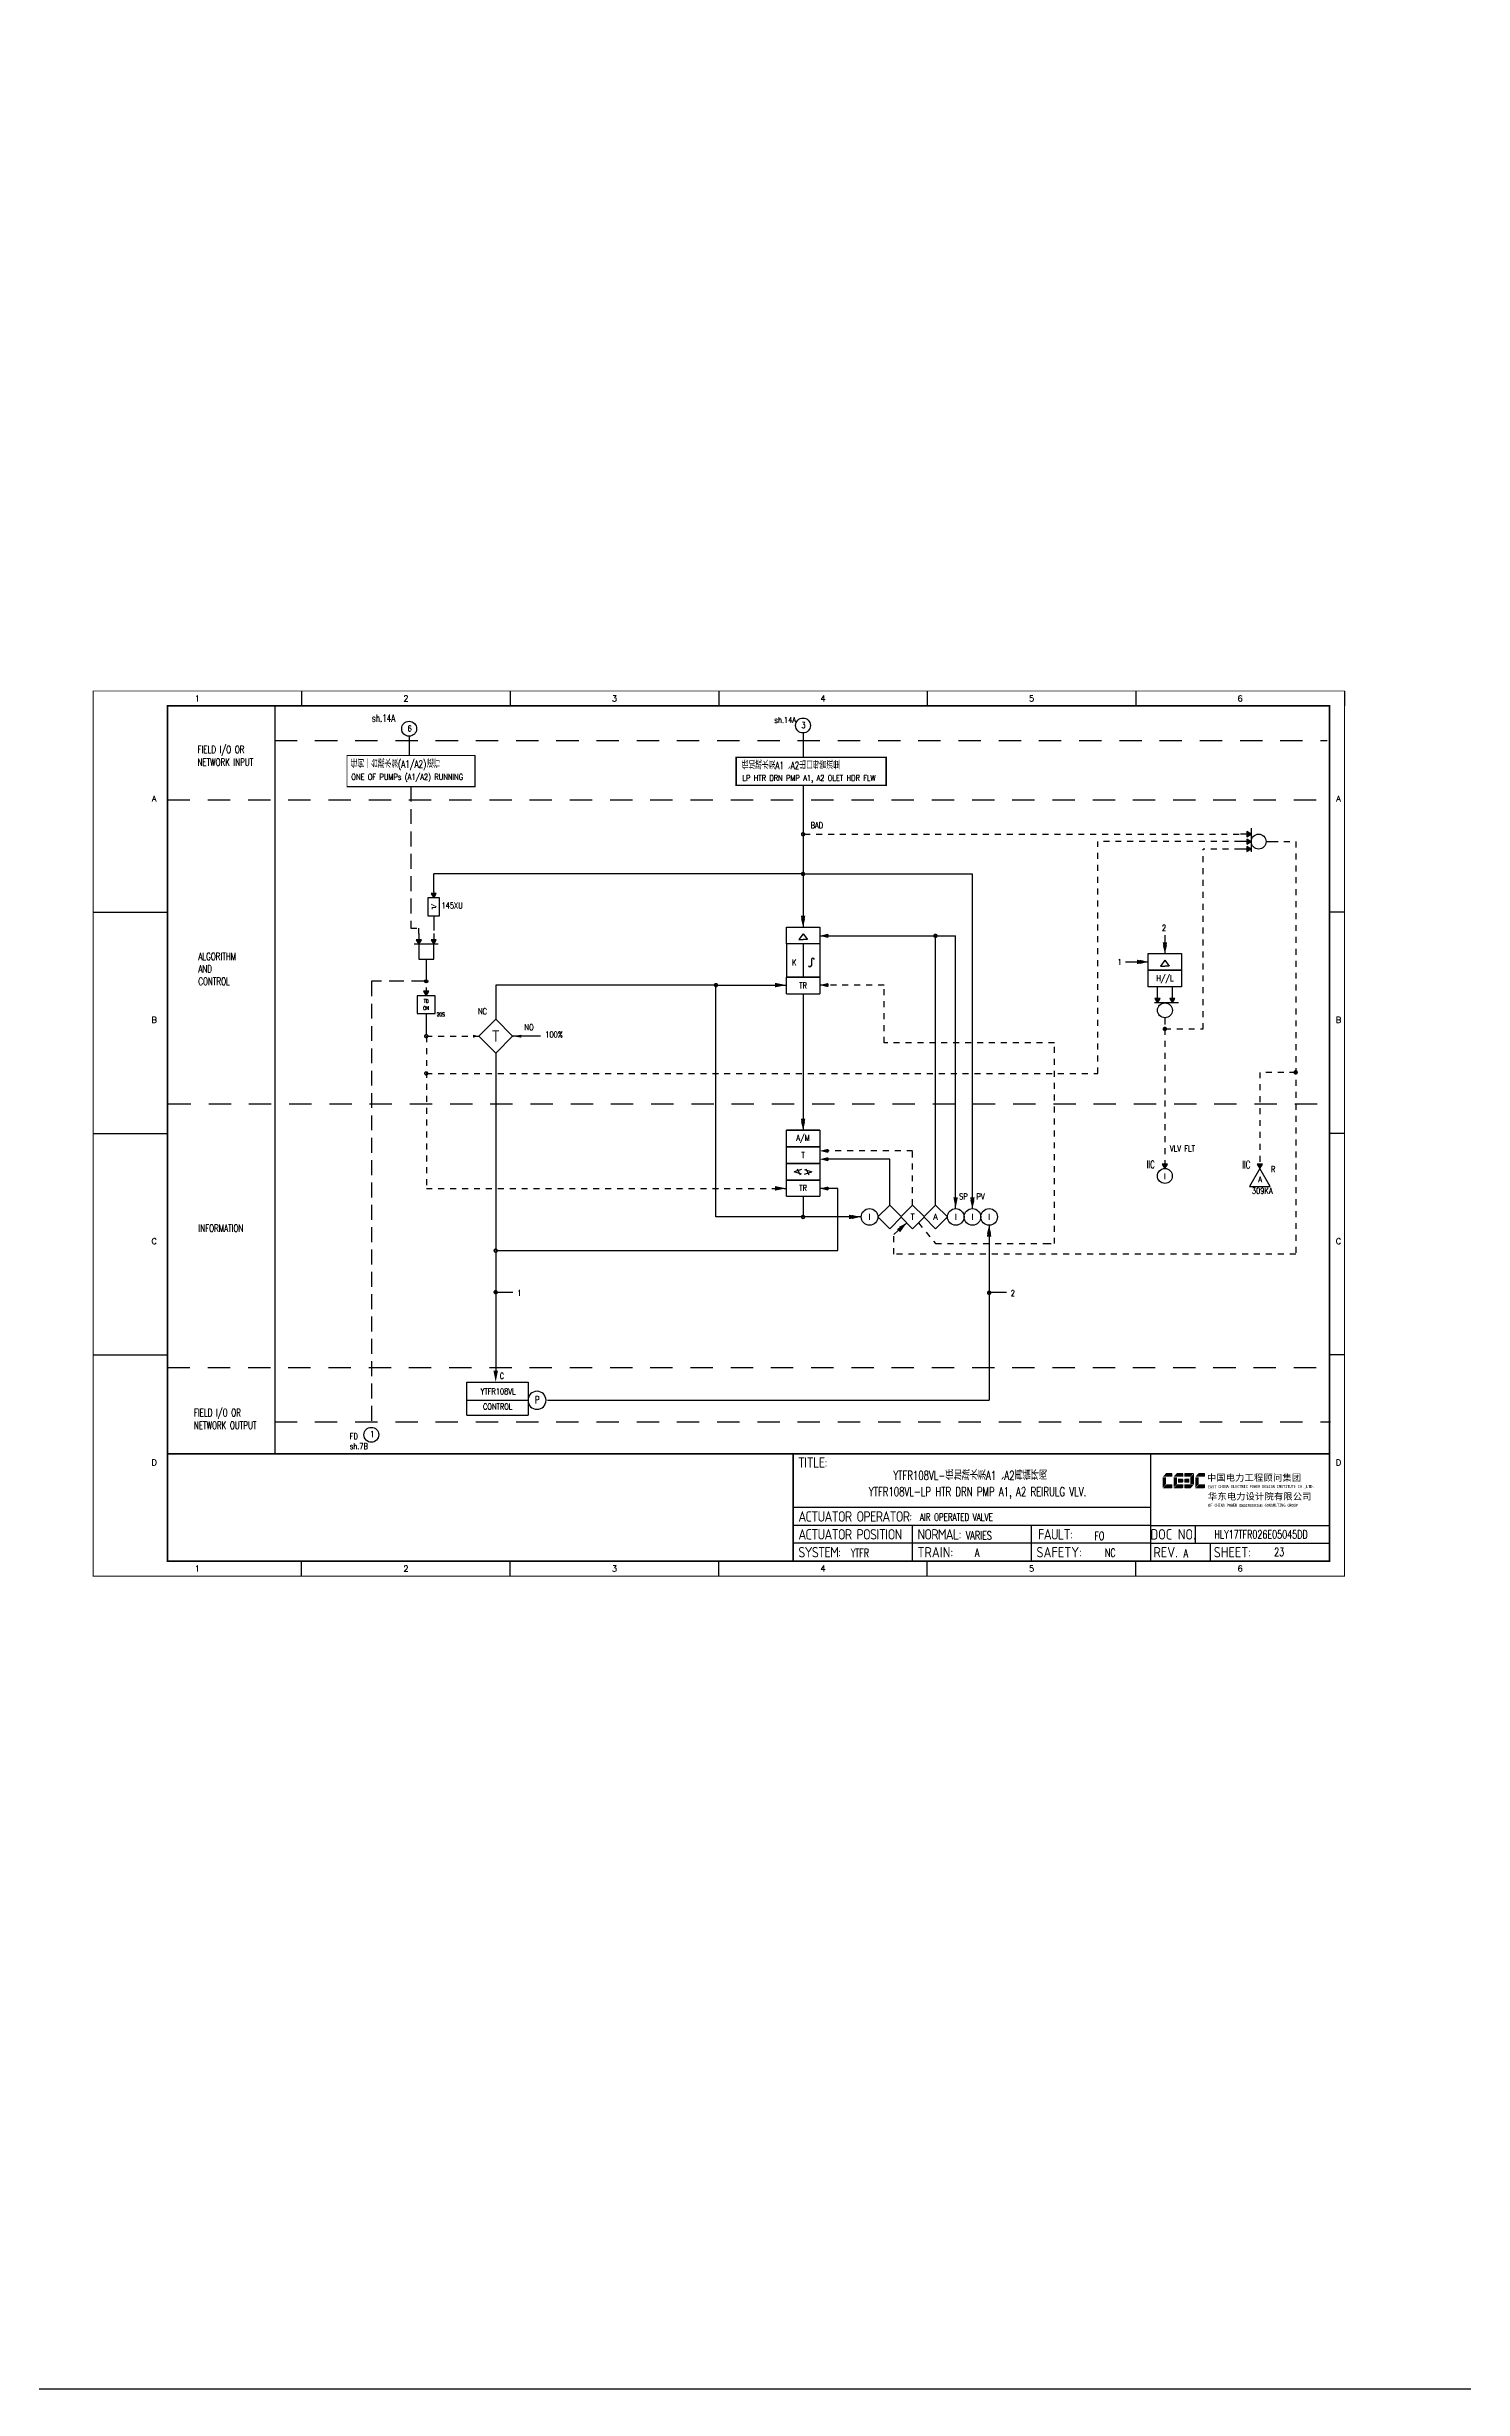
# Model space of a CAD drawing. Header units: millimetres. Extents: x 5560 to 16471, y 4607 to 8234.
# Drawn here: x 11136 to 11611, y 4607 to 5393 of the extents above; entities that cross this region are included whole.
import ezdxf
from ezdxf.enums import TextEntityAlignment as Align

# ---------------------------------------------------------------- set-up
doc = ezdxf.new("R2010")
doc.units = ezdxf.units.MM
for name, pattern in [('D2', [6, 2, -2, 2]), ('DASHED', [0.75, 0.5, -0.25]), ('JIS_02_0.7', [1.35, 0.75, -0.6])]:
    doc.linetypes.add(name, pattern=pattern)
for name, color, linetype in [('ALARM', 4, 'Continuous'), ('BLOCK', 7, 'Continuous'), ('BORDER', 1, 'Continuous'), ('DASH_2', 6, 'D2'), ('INSTRUMENT', 4, 'Continuous'), ('LINE_2', 6, 'Continuous'), ('MLINE', 6, 'Continuous'), ('TEXT', 7, 'Continuous'), ('TITLE', 1, 'Continuous'), ('TK', 7, 'Continuous'), ('图框_外框线', 7, 'Continuous'), ('图框_标题栏文字', 6, 'Continuous')]:
    doc.layers.add(name, color=color, linetype=linetype)
doc.styles.add('DANIEL', font='COMPLEX', dxfattribs={"width": 0.7, "bigfont": 'GVFS'})
doc.styles.add('ecepdi', font='simhei.ttf', dxfattribs={"width": 0.9})
doc.styles.get("Standard").update_dxf_attribs({"font": 'romans.shx', "width": 0.7, "bigfont": '@0hztxta.shx'})
doc.styles.add('工程字', font='gbenor.shx', dxfattribs={"bigfont": 'gbcbig.shx'})

# ---------------------------------------------------------------- blocks, each defined once
blk = doc.blocks.new('USR16')
at = {"layer": 'MLINE', "color": 255}
blk.add_lwpolyline([(0, 0, 0, 2, 0), (0, 4, 1, 1, 0)], format="xyseb", dxfattribs=at)
blk = doc.blocks.new('*X86')
at = {"color": 0}
for p, q in [((207.5, 342.2), (207.6, 342.2)), ((207.5, 342), (207.5, 342)), ((207.5, 341.9), (207.5, 341.9)), ((207.6, 342.3), (207.7, 342.4)), ((207.6, 341.8), (207.9, 342.1)), ((207.6, 342), (207.7, 342.1)), ((207.6, 342.1), (207.6, 342.1)), ((207.6, 341.8), (207.6, 341.8)), ((207.6, 341.7), (207.6, 341.7)), ((207.7, 341.6), (207.9, 341.8)), ((207.7, 341.8), (207.8, 341.8)), ((207.8, 342.4), (207.8, 342.5)), ((207.8, 342.3), (207.9, 342.4)), ((207.8, 341.6), (207.8, 341.6)), ((207.9, 342.4), (208, 342.5)), ((207.9, 342.3), (207.9, 342.3)), ((207.9, 342.1), (208, 342.2)), ((207.9, 342), (207.9, 342)), ((207.9, 341.8), (208, 341.9)), ((207.9, 341.7), (208, 341.8)), ((207.9, 341.5), (207.9, 341.6)), ((208, 342.4), (208.1, 342.5)), ((208, 342.1), (208.1, 342.2)), ((208, 341.5), (208, 341.6)), ((208.1, 342.3), (208.2, 342.4)), ((208.1, 342), (208.2, 342.1)), ((208.1, 341.9), (208.2, 342)), ((208.2, 342.4), (208.2, 342.4)), ((208.2, 342.2), (208.2, 342.3)), ((208.2, 341.8), (208.2, 341.8)), ((208.2, 341.6), (208.4, 341.8)), ((208.2, 341.7), (208.2, 341.7)), ((208.2, 341.5), (208.2, 341.6)), ((208.3, 342.4), (208.3, 342.4)), ((208.3, 342.1), (208.4, 342.2)), ((208.3, 341.8), (208.4, 342)), ((208.4, 342.3), (208.4, 342.3)), ((208.5, 342.1), (208.5, 342.1)), ((208.5, 342), (208.5, 342)), ((208.5, 341.8), (208.5, 341.8))]:
    blk.add_line(p, q, dxfattribs=at)
blk = doc.blocks.new('*X85')
at = {"color": 0}
for p, q in [((207.5, 342.2), (207.6, 342.2)), ((207.5, 341.9), (207.6, 341.9)), ((207.5, 341.8), (208.5, 341.8)), ((207.6, 342.3), (208.4, 342.3)), ((207.6, 342.1), (207.6, 342.1)), ((207.6, 341.7), (207.6, 341.7)), ((207.7, 342.4), (207.9, 342.4)), ((207.7, 341.6), (207.9, 341.6)), ((207.8, 342.1), (207.9, 342.1)), ((207.9, 342.2), (208.2, 342.2)), ((207.9, 341.9), (208.2, 341.9)), ((208.2, 342.4), (208.3, 342.4)), ((208.2, 341.7), (208.4, 341.7)), ((208.2, 341.6), (208.3, 341.6)), ((208.4, 342.2), (208.5, 342.2)), ((208.4, 341.9), (208.5, 341.9))]:
    blk.add_line(p, q, dxfattribs=at)
blk = doc.blocks.new('*X84')
at = {"color": 0}
for p, q in [((207.5, 342), (207.625, 342)), ((207.9, 342), (208.175, 342)), ((208.45, 342), (208.5, 342))]:
    blk.add_line(p, q, dxfattribs=at)
blk = doc.blocks.new('*X83')
at = {"color": 0}
for p, q in [((207.625, 341.75), (207.625, 341.825)), ((207.825, 342.375), (207.9, 342.375))]:
    blk.add_line(p, q, dxfattribs=at)
blk = doc.blocks.new('*X82')
at = {"color": 0}
for p, q in [((207.5, 342.1), (207.6, 342.1)), ((207.5, 341.8), (207.6, 341.8)), ((207.6, 342.1), (207.6, 342.3)), ((207.6, 342.1), (207.8, 342.1)), ((207.6, 341.8), (207.6, 342)), ((207.6, 341.8), (207.8, 341.8)), ((207.6, 341.7), (207.6, 341.8)), ((207.7, 342.4), (207.8, 342.4)), ((207.8, 341.6), (207.8, 341.6)), ((207.9, 342.4), (207.9, 342.5)), ((207.9, 342.4), (208.1, 342.4)), ((207.9, 342.1), (207.9, 342.3)), ((207.9, 342.1), (208.1, 342.1)), ((207.9, 341.8), (207.9, 342)), ((207.9, 341.8), (208.1, 341.8)), ((207.9, 341.6), (207.9, 341.8)), ((207.9, 341.6), (208.1, 341.6)), ((208.2, 342.4), (208.2, 342.5)), ((208.2, 342.4), (208.3, 342.4)), ((208.2, 342.1), (208.2, 342.3)), ((208.2, 342.1), (208.4, 342.1)), ((208.2, 341.8), (208.2, 342)), ((208.2, 341.8), (208.4, 341.8)), ((208.2, 341.6), (208.2, 341.8)), ((208.2, 341.6), (208.2, 341.6)), ((208.4, 342.1), (208.4, 342.2)), ((208.4, 342.1), (208.5, 342.1)), ((208.4, 341.8), (208.4, 342)), ((208.4, 341.8), (208.5, 341.8))]:
    blk.add_line(p, q, dxfattribs=at)
blk = doc.blocks.new('USR06')
at = {"layer": 'MLINE'}
blk.add_circle((0, 0), 0.5, dxfattribs=at)
for name in ['*X86', '*X82', '*X85', '*X84', '*X83']:
    blk.add_blockref(name, (-208, -342), dxfattribs=at)
blk = doc.blocks.new('ARROW')
at = {"layer": 'DASH_2'}
blk.add_blockref('USR16', (0, 0), dxfattribs=at)
blk = doc.blocks.new('DOT')
at = {"const_width": 0.5}
blk.add_lwpolyline([(-0.25, 0, 1), (0.25, 0, 1)], format="xyb", close=True, dxfattribs=at)
blk = doc.blocks.new('INS00')
at = {"layer": 'INSTRUMENT', "color": 0}
blk.add_lwpolyline([(6, 0, 1), (-6, 0, 1)], format="xyb", close=True, dxfattribs=at)
at = {"layer": 'INSTRUMENT', "flags": 1}
for tag, p in [('INSNAM', (0, 9)), ('INSDGN', (0, -9)), ('INSSUP', (0, -15)), ('INSTYP', (0, -12)), ('INSMAN', (0, -18)), ('INSREM', (0, -21))]:
    blk.add_attdef(tag, text='', height=3, dxfattribs=at).set_placement(p, align=Align.TOP_CENTER)
at = {"layer": 'INSTRUMENT', "width": 0.7}
for tag, p in [('INSIDE', (0, 2)), ('INSSYS', (0, -2))]:
    blk.add_attdef(tag, text='', height=2.5, dxfattribs=at).set_placement(p, align=Align.MIDDLE)
for tag, p in [('INSHH', (6, 3.5)), ('INSL', (6, -3)), ('INSLL', (6, -6))]:
    blk.add_attdef(tag, p, '', height=2.5, dxfattribs=at)
at = {"layer": 'INSTRUMENT', "linetype": 'DASHED', "width": 0.7}
blk.add_attdef('INSH', (6, 0.5), '', height=2.5, dxfattribs=at)
blk = doc.blocks.new('huo')
at = {"layer": 'BORDER'}
for points in [[(-72.15, 909.27), (-73.65, 910.13), (-73.65, 908.4)], [(-72.15, 904.27), (-73.65, 905.13), (-73.65, 903.4)]]:
    blk.add_hatch(color=256, dxfattribs=at).paths.add_polyline_path(points)
for p, q in [((-72.15, 909.27), (-75.75, 909.27)), ((-72.15, 904.27), (-75.75, 904.27)), ((-72.15, 911.28), (-72.15, 903.28)), ((-67.15, 906.77), (-65.15, 906.77))]:
    blk.add_line(p, q, dxfattribs=at)
for points in [[(-72.15, 909.27), (-73.65, 910.13), (-73.65, 908.4)], [(-72.15, 904.27), (-73.65, 905.13), (-73.65, 903.4)]]:
    blk.add_lwpolyline(points, close=True, dxfattribs=at)
blk.add_circle((-69.65, 906.77), 2.5, dxfattribs=at)
blk = doc.blocks.new('小于')
at = {"layer": 'BORDER'}
blk.add_hatch(color=256, dxfattribs=at).paths.add_polyline_path([(2178.99, 3734.24), (2177.49, 3735.11), (2177.49, 3733.38)])
for p, q in [((2176.99, 3734.24), (2178.99, 3734.24)), ((2184.99, 3734.24), (2186.99, 3734.24))]:
    blk.add_line(p, q, dxfattribs=at)
for points in [[(2178.99, 3734.24), (2177.49, 3735.11), (2177.49, 3733.38)], [(2184.99, 3736.24), (2178.99, 3736.24), (2178.99, 3732.24), (2184.99, 3732.24)]]:
    blk.add_lwpolyline(points, close=True, dxfattribs=at)
at = {"layer": 'BORDER', "style": 'DANIEL', "width": 0.8}
blk.add_text('/L', height=1.2, dxfattribs=at).set_placement((2181.94, 3734.29), align=Align.MIDDLE)
blk = doc.blocks.new('A$C1E0003F3')
h = blk.add_hatch(color=152)
edge = h.paths.add_edge_path()
edge.add_ellipse((5.15, 4.41), major_axis=(0, 0.211), ratio=0.769231, start_angle=-90, end_angle=0)
edge.add_line((5.15, 4.62), (3.22, 4.62))
edge.add_line((3.22, 4.62), (2.09, 3.35))
edge.add_line((2.09, 3.35), (5.32, 3.35))
edge.add_line((5.32, 3.35), (5.32, 4.41))
h.paths.add_polyline_path([(3.22, 3.23), (2.09, 3.23), (2.09, -0.36), (3.22, 0.91)])
edge = h.paths.add_edge_path()
edge.add_line((5.32, 0.81), (3.27, 0.81))
edge.add_line((3.27, 0.81), (2.13, -0.46))
edge.add_line((2.13, -0.46), (5.15, -0.46))
edge.add_ellipse((5.15, -0.25), major_axis=(0, 0.211), ratio=0.769231, start_angle=180, end_angle=270)
edge.add_line((5.32, -0.25), (5.32, 0.81))
h = blk.add_hatch(color=152)
edge = h.paths.add_edge_path()
edge.add_ellipse((8.78, 4.41), major_axis=(0, 0.211), ratio=0.769231, start_angle=-90, end_angle=0)
edge.add_line((8.78, 4.62), (6.84, 4.62))
edge.add_line((6.84, 4.62), (5.71, 3.35))
edge.add_line((5.71, 3.35), (8.94, 3.35))
edge.add_line((8.94, 3.35), (8.94, 4.41))
h.paths.add_polyline_path([(6.84, 3.23), (5.71, 3.23), (5.71, -0.36), (6.84, 0.91)])
edge = h.paths.add_edge_path()
edge.add_ellipse((8.78, 2.49), major_axis=(0, 0.211), ratio=0.769231, start_angle=-90, end_angle=0)
edge.add_line((8.78, 2.7), (7.22, 2.7))
edge.add_line((7.22, 2.7), (7.22, 1.44))
edge.add_line((7.22, 1.44), (8.78, 1.44))
edge.add_ellipse((8.78, 1.65), major_axis=(0, 0.211), ratio=0.769231, start_angle=180, end_angle=270)
edge.add_line((8.94, 1.65), (8.94, 2.49))
edge = h.paths.add_edge_path()
edge.add_line((8.94, 0.81), (6.89, 0.81))
edge.add_line((6.89, 0.81), (5.75, -0.46))
edge.add_line((5.75, -0.46), (8.78, -0.46))
edge.add_ellipse((8.78, -0.25), major_axis=(0, 0.211), ratio=0.769231, start_angle=180, end_angle=270)
edge.add_line((8.94, -0.25), (8.94, 0.81))
h = blk.add_hatch(color=1)
edge = h.paths.add_edge_path()
edge.add_line((12.48, 4.62), (9.46, 4.62))
edge.add_ellipse((9.46, 4.41), major_axis=(0, 0.211), ratio=0.769231, start_angle=0, end_angle=90)
edge.add_line((9.3, 4.41), (9.3, 3.35))
edge.add_line((9.3, 3.35), (11.35, 3.35))
edge.add_line((11.35, 3.35), (12.48, 4.62))
h.paths.add_polyline_path([(12.57, 4.56), (11.38, 3.23), (11.38, 0.93), (12.57, 0.93)])
edge = h.paths.add_edge_path()
edge.add_line((11.03, 2.7), (9.46, 2.7))
edge.add_ellipse((9.46, 2.49), major_axis=(0, 0.211), ratio=0.769231, start_angle=0, end_angle=90)
edge.add_line((9.3, 2.49), (9.3, 1.65))
edge.add_ellipse((9.46, 1.65), major_axis=(0, 0.211), ratio=0.769231, start_angle=90, end_angle=180)
edge.add_line((9.46, 1.44), (11.03, 1.44))
edge.add_line((11.03, 1.44), (11.03, 2.7))
h = blk.add_hatch(color=1)
edge = h.paths.add_edge_path()
edge.add_line((12.58, 0.79), (9.3, 0.79))
edge.add_line((9.3, 0.79), (9.3, -0.27))
edge.add_ellipse((9.46, -0.27), major_axis=(0, 0.211), ratio=0.769231, start_angle=90, end_angle=180)
edge.add_line((9.46, -0.48), (11.43, -0.48))
edge.add_line((11.43, -0.48), (12.58, 0.79))
h = blk.add_hatch(color=152)
edge = h.paths.add_edge_path()
edge.add_ellipse((16.11, 4.41), major_axis=(0, 0.211), ratio=0.769231, start_angle=-90, end_angle=0)
edge.add_line((16.11, 4.62), (14.14, 4.62))
edge.add_line((14.14, 4.62), (13, 3.35))
edge.add_line((13, 3.35), (16.27, 3.35))
edge.add_line((16.27, 3.35), (16.27, 4.41))
h.paths.add_polyline_path([(14.14, 3.23), (13, 3.23), (13, -0.36), (14.14, 0.91)])
edge = h.paths.add_edge_path()
edge.add_line((16.27, 0.81), (14.18, 0.81))
edge.add_line((14.18, 0.81), (13.04, -0.46))
edge.add_line((13.04, -0.46), (16.03, -0.46))
edge.add_ellipse((16.03, -0.15), major_axis=(0, 0.316), ratio=0.769231, start_angle=180, end_angle=270)
edge.add_line((16.27, -0.15), (16.27, 0.81))
at = {"layer": 'TITLE', "color": 7, "style": 'ecepdi'}
for s, p in [('中', (16.92, 1.94)), ('国', (20.09, 2)), ('电', (23.25, 1.99)), ('力', (26.39, 1.96)), ('工', (29.53, 1.95)), ('程', (32.71, 1.98)), ('顾', (35.9, 1.98)), ('问', (39.09, 1.94)), ('集', (42.26, 1.98)), ('团', (45.42, 2.01)), ('华', (17.24, -4.31)), ('东', (20.45, -4.29)), ('电', (23.62, -4.35)), ('力', (26.75, -4.32)), ('设', (29.92, -4.3)), ('计', (33.05, -4.31)), ('院', (36.26, -4.29)), ('有', (39.41, -4.29)), ('限', (42.57, -4.32)), ('公', (45.78, -4.38)), ('司', (48.91, -4.35))]:
    blk.add_text(s, height=2.2, dxfattribs=at).set_placement(p)
at = {"layer": 'TITLE', "color": 7, "style": 'ecepdi', "width": 0.975}
for s, p in [('E', (17.58, 0.02)), ('A', (18.29, 0.03)), ('S', (19, 0.03)), ('T', (19.7, 0.03)), ('C', (21.1, 0.09)), ('H', (21.77, 0.09)), ('I', (22.46, 0.09)), ('N', (23.17, 0.1)), ('A', (23.86, 0.1)), ('E', (25.35, 0.09)), ('L', (26.05, 0.11)), ('E', (26.76, 0.1)), ('C', (27.46, 0.12)), ('T', (28.18, 0.11)), ('R', (28.87, 0.1)), ('I', (29.57, 0.11)), ('C', (30.28, 0.1)), ('P', (31.64, 0.09)), ('O', (32.32, 0.08)), ('W', (33.03, 0.08)), ('E', (33.72, 0.08)), ('R', (34.42, 0.09)), ('D', (35.81, 0.1)), ('E', (36.52, 0.1)), ('S', (37.2, 0.1)), ('I', (37.91, 0.09)), ('G', (38.68, 0.11)), ('N', (39.38, 0.09)), ('I', (40.72, 0.07)), ('N', (41.43, 0.08)), ('S', (42.14, 0.08)), ('T', (42.83, 0.08)), ('I', (43.52, 0.09)), ('T', (44.22, 0.07)), ('U', (44.93, 0.07)), ('T', (45.63, 0.08)), ('E', (46.34, 0.09)), ('C', (47.76, 0.11)), ('O', (48.48, 0.1)), ('L', (50.56, 0.1)), ('T', (51.27, 0.1)), ('D', (51.96, 0.1)), ('O', (17.67, -6.18)), ('OF', (18.01, -6.2)), ('F', (18.37, -6.2)), ('C', (19.8, -6.19)), ('H', (20.47, -6.19)), ('I', (21.15, -6.19)), ('N', (21.87, -6.18)), ('A', (22.56, -6.18)), ('P', (23.98, -6.2)), ('O', (24.66, -6.21)), ('W', (25.36, -6.21)), ('E', (26.06, -6.21)), ('R', (26.75, -6.2)), ('E', (28.19, -6.24)), ('N', (28.91, -6.27)), ('G', (29.62, -6.26)), ('I', (30.32, -6.27)), ('N', (31.02, -6.27)), ('E', (31.7, -6.28)), ('E', (32.41, -6.27)), ('R', (33.1, -6.24)), ('I', (33.81, -6.24)), ('N', (34.51, -6.26)), ('G', (35.2, -6.24)), ('C', (36.61, -6.19)), ('O', (37.3, -6.21)), ('N', (38, -6.2)), ('S', (38.71, -6.21)), ('U', (39.41, -6.18)), ('L', (40.11, -6.18)), ('T', (40.81, -6.19)), ('I', (41.51, -6.21)), ('N', (42.2, -6.21)), ('G', (42.91, -6.17)), ('G', (44.29, -6.2)), ('R', (45, -6.21)), ('O', (45.69, -6.22)), ('U', (46.39, -6.2)), ('P', (47.1, -6.23)), ('.', (49.23, 0.1)), (',', (49.87, 0.1)), ('.', (52.72, 0.11))]:
    blk.add_text(s, height=1, dxfattribs=at).set_placement(p, align=Align.MIDDLE_CENTER)
blk = doc.blocks.new('A$C4C92442A')
at = {"color": 4}
blk.add_line((60.97, 292.06), (60.97, 41.06), dxfattribs=at)
for p, q in [((70, 297), (70, 292)), ((140, 297), (140, 292)), ((210, 297), (210, 292)), ((280, 297), (280, 292)), ((350, 297), (350, 292)), ((420, 297), (420, 292)), ((0, 222.75), (25, 222.75)), ((420, 222.75), (415, 222.75)), ((0, 148.5), (25, 148.5)), ((420, 148.5), (415, 148.5)), ((0, 74.25), (25, 74.25)), ((420, 74.25), (415, 74.25)), ((70, 0), (70, 5)), ((140, 0), (140, 5)), ((210, 0), (210, 5)), ((280, 0), (280, 5)), ((350, 0), (350, 5))]:
    blk.add_line(p, q)
at = {"layer": 'MLINE', "color": 4}
blk.add_line((60.97, 292), (60.97, 41.47), dxfattribs=at)
at = {"layer": 'MLINE', "color": 4, "linetype": 'JIS_02_0.7', "ltscale": 10}
for p, q in [((60.98, 280.37), (414.21, 280.37)), ((25, 260.5), (415, 260.5)), ((25.3, 158.43), (414.81, 158.43)), ((25, 69.96), (415, 69.96)), ((60.97, 51.77), (415.31, 51.77))]:
    blk.add_line(p, q, dxfattribs=at)
at = {"layer": '图框_外框线'}
for p, q in [((355, 5), (355, 41)), ((355, 23), (235, 23)), ((355, 17), (235, 17)), ((275, 11), (275, 17)), ((315, 11), (315, 17)), ((355, 17), (415, 17)), ((370, 11), (370, 17)), ((355, 11), (235, 11)), ((355, 11), (235, 11)), ((275, 5), (275, 11)), ((315, 5), (315, 11)), ((355, 11), (415, 11)), ((375, 5), (375, 11))]:
    blk.add_line(p, q, dxfattribs=at)
for points, const_width in [([(0, 0), (420, 0), (420, 297), (0, 297)], 0.3), ([(25, 5), (415, 5), (415, 292), (25, 292)], 0.6)]:
    blk.add_lwpolyline(points, close=True, dxfattribs=dict(at, const_width=const_width))
at = {"layer": '图框_外框线', "const_width": 0.6}
blk.add_lwpolyline([(235, 41), (25, 41)], dxfattribs=at)
at = {"layer": '图框_外框线'}
blk.add_lwpolyline([(415, 41, 0.6, 0.6, 0), (235, 41, 0.6, 0.6, 0), (235, 5, 0, 0, 0)], format="xyseb", dxfattribs=at)
blk.add_blockref('A$C1E0003F3', (356.94, 29.95))
at = {"layer": 'MLINE', "color": 4, "char_height": 2.5, "width": 31.8959, "attachment_point": 1}
for s, insert in [('FIELD I/O OR', (35.03, 278.64)), ('NETWORK INPUT', (35.03, 274.39)), ('ALGORITHM\\PAND\\PCONTROL', (35.32, 209.16)), ('INFORMATION', (35.35, 117.98)), ('FIELD I/O OR', (33.84, 56.09)), ('NETWORK OUTPUT', (33.84, 51.84))]:
    blk.add_mtext(s, dxfattribs=dict(at, insert=insert))
at = {"layer": 'TK', "color": 3}
for s, p in [('1', (35, 294.5)), ('2', (105, 294.5)), ('3', (175, 294.5)), ('4', (245, 294.5)), ('5', (315, 294.5)), ('6', (385, 294.5)), ('1', (35, 2.5)), ('2', (105, 2.5)), ('3', (175, 2.5)), ('4', (245, 2.5)), ('5', (315, 2.5)), ('6', (385, 2.5))]:
    blk.add_text(s, height=2, dxfattribs=at).set_placement(p, align=Align.MIDDLE)
for s, p in [('A', (20.5, 259.88)), ('A', (418, 259.88)), ('B', (20.5, 185.62)), ('B', (418, 185.62)), ('C', (20.5, 111.38)), ('C', (418, 111.38)), ('D', (20.5, 37.12)), ('D', (418, 37.12))]:
    blk.add_text(s, height=2, dxfattribs=at).set_placement(p, align=Align.CENTER)
at = {"layer": '图框_标题栏文字', "char_height": 3.5, "style": '工程字'}
for s, insert, width, attachment_point in [('{\\T0.9; TITLE:}', (234.86, 38.09), 14.2249, 4), ('{\\T0.9; ACTUATOR OPERATOR:}', (235, 20), 40, 4), ('{\\T0.9; ACTUATOR POSITION}', (235, 14), 45, 4), ('{\\T0.9; NORMAL:}', (275, 14), 18.2557, 4), ('{\\T0.9; FAULT:}', (315.44, 14), 15, 4), ('DOC NO.', (362.5, 14), 15, 5), ('{\\T0.9; SYSTEM:}', (235, 8), 17.9526, 4), ('{\\T0.9; }TRAIN: ', (275, 8), 17.6638, 4), ('SAFETY:', (324.3, 8), 22.3993, 5), ('REV.', (360, 8), 10, 5), ('SHEET:', (382.42, 8), 20, 5)]:
    blk.add_mtext(s, dxfattribs=dict(at, insert=insert, width=width, attachment_point=attachment_point))

msp = doc.modelspace()

# ---------------------------------------------------------------- hatches: boundary and pattern name
h = msp.add_hatch(color=0)
edge = h.paths.add_edge_path()
edge.add_arc((11263.02, 5079.34), 0.55, 0, 360)
for points in [[(11510.93, 5016.53), (11511.79, 5018.03), (11510.06, 5018.03)], [(11542.81, 5016.53), (11543.67, 5018.03), (11541.94, 5018.03)]]:
    msp.add_hatch(color=256).paths.add_polyline_path(points)
at = {"layer": 'BORDER'}
for points in [[(11539.91, 5128.74), (11538.41, 5129.6), (11538.41, 5127.87)], [(11539.91, 5126.24), (11538.41, 5127.1), (11538.41, 5125.37)], [(11539.91, 5123.74), (11538.41, 5124.6), (11538.41, 5122.87)], [(11260.52, 5091.76), (11261.39, 5093.26), (11259.65, 5093.26)], [(11265.52, 5091.76), (11266.39, 5093.26), (11264.65, 5093.26)], [(11263.02, 5074.49), (11263.89, 5075.99), (11262.15, 5075.99)]]:
    msp.add_hatch(color=256, dxfattribs=at).paths.add_polyline_path(points)

# ---------------------------------------------------------------- linework, layer by layer
at = {"color": 0}
for p, q in [((11257.31, 5161.58), (11257.31, 5155.15)), ((11389.5, 5162.69), (11389.5, 5154.48)), ((11279.33, 5155.15), (11279.33, 5144.64)), ((11279.33, 5144.64), (11236.41, 5144.64))]:
    msp.add_line(p, q, dxfattribs=at)
at = {"linetype": 'DASHED', "ltscale": 10}
for p, q in [((11257.87, 5144.64), (11257.87, 5097.23)), ((11265.52, 5101.35), (11265.52, 5095.36)), ((11263.02, 5079.34), (11244.59, 5079.34)), ((11244.59, 5079.34), (11244.59, 4929.66)), ((11263.02, 5084.76), (11263.02, 5076.49)), ((11263.02, 5066.49), (11263.02, 5060.93))]:
    msp.add_line(p, q, dxfattribs=at)
for p, q in [((11389.5, 5115.37), (11265.52, 5115.37)), ((11265.52, 5109.35), (11265.52, 5115.37)), ((11260.52, 5097.23), (11260.52, 5097.23)), ((11360.26, 5078.07), (11286.33, 5078.07)), ((11286.33, 5078.07), (11286.33, 5066.59)), ((11360.26, 5000.27), (11360.26, 5078.07)), ((11360.26, 5078.07), (11383.9, 5078.07)), ((11401.15, 5009.8), (11395.1, 5009.8)), ((11401.15, 4988.96), (11401.15, 5009.8)), ((11389.5, 5000.27), (11360.26, 5000.27)), ((11286.77, 4988.96), (11401.15, 4988.96)), ((11276.66, 4938.74), (11297.18, 4938.74)), ((11276.66, 4933.75), (11297.18, 4933.75))]:
    msp.add_line(p, q)
at = {"linetype": 'D2'}
for p, q in [((11416.67, 5078.08), (11395.1, 5078.08)), ((11416.67, 5058.67), (11416.67, 5078.08)), ((11263.06, 5060.93), (11263.06, 5009.86)), ((11473.9, 5058.67), (11416.67, 5058.67)), ((11554.82, 5048.8), (11542.81, 5048.8)), ((11542.81, 5048.8), (11542.81, 5018.03)), ((11263.06, 5009.86), (11383.9, 5009.86))]:
    msp.add_line(p, q, dxfattribs=at)
for points in [[(7160.94, 8068.2), (15336.96, 8068.2), (15336.96, 4606.91), (7160.94, 4606.91)], [(11510.93, 5016.53), (11511.79, 5018.03), (11510.06, 5018.03)], [(11542.81, 5016.53), (11543.67, 5018.03), (11541.94, 5018.03)]]:
    msp.add_lwpolyline(points, close=True)
at = {"color": 0}
for points, const_width in [([(11236.41, 5155.15), (11279.33, 5155.15), (11279.33, 5144.64), (11236.41, 5144.64), (11236.41, 5155.15)], 0.3), ([(11367.02, 5154.48), (11417.39, 5154.48), (11417.39, 5145.14), (11367.02, 5145.14), (11367.02, 5154.48)], 0.5)]:
    msp.add_lwpolyline(points, dxfattribs=dict(at, const_width=const_width))
at = {"const_width": 0.5}
for points in [[(11389, 5128.69, 1), (11390, 5128.69, 1)], [(11389, 5115.37, 1), (11390, 5115.37, 1)], [(11389, 5115.37, 1), (11390, 5115.37, 1)], [(11433.44, 5094.61, 1), (11434.44, 5094.61, 1)], [(11359.76, 5078.07, 1), (11360.76, 5078.07, 1)], [(11510.43, 5063.36, 1), (11511.43, 5063.36, 1)], [(11262.53, 5060.93, 1), (11263.53, 5060.93, 1)], [(11262.53, 5048.44, 1), (11263.53, 5048.44, 1)], [(11554.32, 5048.8, 1), (11555.32, 5048.8, 1)], [(11389, 5000.27, 1), (11390, 5000.27, 1)], [(11285.83, 4988.96, 1), (11286.83, 4988.96, 1)], [(11285.83, 4975.02, 1), (11286.83, 4975.02, 1)], [(11451.44, 4974.82, 1), (11452.44, 4974.82, 1)]]:
    msp.add_lwpolyline(points, format="xyb", close=True, dxfattribs=at)
for points in [[(11389.5, 5097.56, 0, 1.5, 0), (11389.5, 5101.36, 1.5, 1.5, 0)], [(11505.35, 5085.86, 0, 1.5, 0), (11501.54, 5085.86, 1.5, 1.5, 0)], [(11510.95, 5088.66, 0, 1.5, 0), (11510.95, 5092.47, 1.5, 1.5, 0)], [(11383.9, 5078.07, 0, 1.5, 0), (11380.09, 5078.07, 1.5, 1.5, 0)], [(11389.5, 5029.44, 0, 1.5, 0), (11389.5, 5033.25, 1.5, 1.5, 0)], [(11383.9, 5009.86, 0, 1.5, 0), (11380.09, 5009.86, 1.5, 1.5, 0)], [(11440.7, 5003.07, 0, 1.5, 0), (11440.7, 5006.88, 1.5, 1.5, 0)], [(11446.34, 5003.07, 0, 1.5, 0), (11446.34, 5006.88, 1.5, 1.5, 0)], [(11408.7, 5000.27, 0, 1.5, 0), (11404.9, 5000.27, 1.5, 1.5, 0)], [(11424.3, 4998.29, 0, 1.5, 0), (11421.54, 4995.67, 1.5, 1.5, 0)], [(11451.94, 4997.47, 0, 1.5, 0), (11451.94, 4993.67, 1.5, 1.5, 0)], [(11286.33, 4944.86, 0, 1.5, 0), (11286.33, 4948.66, 1.5, 1.5, 0)]]:
    msp.add_lwpolyline(points, format="xyseb")
at = {"color": 1}
msp.add_lwpolyline([(11546.27, 5010.53), (11542.81, 5016.53), (11539.34, 5010.53)], close=True, dxfattribs=at)
msp.add_lwpolyline([(11276.66, 4933.75), (11276.66, 4944.86), (11297.18, 4944.86), (11297.18, 4933.75)])
for centre in [(11257.28, 5164.09), (11389.47, 5165.19), (11244.59, 4927.16)]:
    msp.add_circle(centre, 2.5, dxfattribs=at)
at = {"color": 0}
msp.add_circle((11263.02, 5079.34), 0.55, dxfattribs=at)
msp.add_circle((11510.93, 5014.03), 2.5)
at = {"layer": 'ALARM'}
for points in [[(11286.33, 5055.27), (11280.67, 5060.93), (11286.33, 5066.59), (11291.99, 5060.93)], [(11418.58, 4996.31), (11414.62, 5000.27), (11418.58, 5004.23), (11422.54, 5000.27)], [(11426.28, 4996.31), (11422.32, 5000.27), (11426.28, 5004.23), (11430.24, 5000.27)], [(11433.98, 4996.31), (11430.02, 5000.27), (11433.98, 5004.23), (11437.94, 5000.27)]]:
    msp.add_lwpolyline(points, close=True, dxfattribs=at)
at = {"layer": 'BLOCK', "color": 0}
for p, q in [((11383.9, 5097.56), (11395.1, 5097.56)), ((11383.9, 5091.96), (11383.9, 5097.56)), ((11395.1, 5097.56), (11395.1, 5091.96)), ((11395.1, 5091.96), (11383.9, 5091.96)), ((11383.9, 5080.76), (11395.1, 5080.76)), ((11395.1, 5080.76), (11383.9, 5080.76)), ((11383.9, 5075.16), (11383.9, 5080.76)), ((11395.1, 5080.76), (11395.1, 5075.16)), ((11383.9, 5007.19), (11383.9, 5018.24)), ((11395.1, 5018.24), (11395.1, 5007.19)), ((11383.9, 5007.19), (11395.1, 5007.19))]:
    msp.add_line(p, q, dxfattribs=at)
at = {"layer": 'BLOCK'}
for p, q in [((11505.35, 5088.66), (11516.55, 5088.66)), ((11505.35, 5083.06), (11505.35, 5088.66)), ((11516.55, 5088.66), (11516.55, 5083.06)), ((11516.55, 5083.06), (11505.35, 5083.06)), ((11505.35, 5083.06), (11516.55, 5083.06)), ((11505.35, 5077.46), (11505.35, 5083.06)), ((11516.55, 5083.06), (11516.55, 5077.46)), ((11516.55, 5077.46), (11505.35, 5077.46)), ((11383.9, 5029.44), (11395.1, 5029.44)), ((11383.9, 5029.44), (11395.1, 5029.44)), ((11395.1, 5029.44), (11383.9, 5029.44)), ((11383.9, 5023.84), (11383.9, 5029.44)), ((11383.9, 5023.84), (11395.1, 5023.84)), ((11395.1, 5023.84), (11383.9, 5023.84)), ((11383.9, 5023.84), (11395.1, 5023.84)), ((11383.9, 5018.24), (11383.9, 5023.84)), ((11395.1, 5029.44), (11395.1, 5023.84)), ((11395.1, 5023.84), (11395.1, 5018.24)), ((11383.9, 5018.24), (11395.1, 5018.24)), ((11383.9, 5018.24), (11395.1, 5018.24)), ((11395.1, 5018.24), (11383.9, 5018.24)), ((11383.9, 5012.64), (11383.9, 5018.24)), ((11395.1, 5018.24), (11395.1, 5012.64)), ((11395.1, 5012.64), (11383.9, 5012.64)), ((11383.9, 5012.64), (11395.1, 5012.64))]:
    msp.add_line(p, q, dxfattribs=at)
at = {"layer": 'BORDER'}
for p, q in [((11539.91, 5128.74), (11536.32, 5128.74)), ((11539.91, 5126.24), (11536.32, 5126.24)), ((11539.91, 5130.75), (11539.91, 5122.75)), ((11544.91, 5126.24), (11546.91, 5126.24)), ((11539.91, 5123.74), (11536.32, 5123.74)), ((11260.52, 5095.36), (11260.52, 5091.76)), ((11265.52, 5095.36), (11265.52, 5091.76)), ((11267.02, 5091.76), (11259.02, 5091.76)), ((11263.02, 5086.76), (11263.02, 5084.76)), ((11263.02, 5076.49), (11263.02, 5074.49)), ((11263.02, 5068.49), (11263.02, 5066.49))]:
    msp.add_line(p, q, dxfattribs=at)
for points in [[(11539.91, 5128.74), (11538.41, 5129.6), (11538.41, 5127.87)], [(11539.91, 5126.24), (11538.41, 5127.1), (11538.41, 5125.37)], [(11539.91, 5123.74), (11538.41, 5124.6), (11538.41, 5122.87)], [(11260.52, 5091.76), (11261.39, 5093.26), (11259.65, 5093.26)], [(11265.52, 5086.76), (11265.52, 5091.76), (11260.52, 5091.76), (11260.52, 5086.76)], [(11265.52, 5091.76), (11266.39, 5093.26), (11264.65, 5093.26)], [(11266.02, 5068.49), (11266.02, 5074.49), (11260.02, 5074.49), (11260.02, 5068.49)], [(11263.02, 5074.49), (11263.89, 5075.99), (11262.15, 5075.99)]]:
    msp.add_lwpolyline(points, close=True, dxfattribs=at)
msp.add_circle((11542.41, 5126.24), 2.5, dxfattribs=at)
at = {"layer": 'DASH_2', "color": 0}
for p, q in [((11389.89, 5128.69), (11536.32, 5128.74)), ((11488.48, 5048.44), (11488.48, 5126.24)), ((11536.32, 5126.24), (11488.48, 5126.24)), ((11546.91, 5126.24), (11554.84, 5126.24)), ((11554.84, 5126.24), (11554.84, 4987.83)), ((11523.74, 5063.35), (11523.74, 5123.74)), ((11536.32, 5123.74), (11523.74, 5123.74)), ((11257.87, 5097.23), (11260.52, 5097.23)), ((11260.52, 5095.36), (11260.52, 5097.23)), ((11508.45, 5075.69), (11508.45, 5077.46)), ((11513.45, 5075.69), (11513.45, 5077.46)), ((11510.93, 5063.36), (11510.93, 5018.03)), ((11510.93, 5063.35), (11523.74, 5063.35)), ((11510.95, 5066.86), (11510.95, 5063.35)), ((11263.02, 5060.93), (11280.67, 5060.93)), ((11291.99, 5060.93), (11292.2, 5060.93)), ((11473.9, 4991.31), (11473.9, 5058.67)), ((11263.06, 5048.44), (11488.48, 5048.44)), ((11426.28, 5022.44), (11396.52, 5022.44)), ((11426.28, 5004.23), (11426.28, 5022.44)), ((11419.98, 4994.43), (11424.3, 4998.29)), ((11419.98, 4987.83), (11419.98, 4994.43)), ((11428.26, 4998.29), (11433.98, 4991.31)), ((11433.98, 4991.31), (11472.49, 4991.31)), ((11470.82, 4991.31), (11473.9, 4991.31)), ((11554.84, 4987.83), (11419.98, 4987.83))]:
    msp.add_line(p, q, dxfattribs=at)
for points in [[(11398.1, 5094.61, 1, 0, 0), (11395.1, 5094.61, 0, 0, 0)], [(11398.1, 5078.08, 1, 0, 0), (11395.1, 5078.08, 0, 0, 0)], [(11278.67, 5060.93, 1, 0, 0), (11280.67, 5060.93, 0, 0, 0)], [(11294.99, 5060.93, 1, 0, 0), (11291.99, 5060.93, 0, 0, 0)], [(11398.1, 5022.44, 1, 0, 0), (11395.1, 5022.44, 0, 0, 0)], [(11398.1, 5019.64, 1, 0, 0), (11395.1, 5019.64, 0, 0, 0)], [(11398.1, 5009.8, 1, 0, 0), (11395.1, 5009.8, 0, 0, 0)]]:
    msp.add_lwpolyline(points, format="xyseb", dxfattribs=at)
at = {"layer": 'INSTRUMENT', "color": 0}
for p, q in [((11389.5, 5095.32), (11388.03, 5093.36)), ((11389.5, 5095.32), (11390.97, 5093.36)), ((11383.9, 5091.96), (11383.9, 5080.76)), ((11388.03, 5093.36), (11389.5, 5093.36)), ((11390.97, 5093.36), (11389.5, 5093.36)), ((11389.5, 5091.96), (11389.5, 5080.76)), ((11392.3, 5086.64), (11392.3, 5084.68)), ((11395.1, 5091.96), (11395.1, 5080.76)), ((11383.9, 5075.16), (11395.1, 5075.16))]:
    msp.add_line(p, q, dxfattribs=at)
at = {"layer": 'INSTRUMENT'}
for p, q in [((11510.95, 5086.42), (11509.48, 5084.46)), ((11510.95, 5086.42), (11512.42, 5084.46)), ((11509.48, 5084.46), (11510.95, 5084.46)), ((11512.42, 5084.46), (11510.95, 5084.46)), ((11388.97, 5016.22), (11386.52, 5015.41)), ((11388.97, 5014.59), (11386.52, 5015.41)), ((11387.5, 5016.39), (11388.48, 5014.43)), ((11389.95, 5016.22), (11392.4, 5015.41)), ((11389.95, 5014.59), (11392.4, 5015.41)), ((11390.44, 5016.39), (11391.42, 5014.43))]:
    msp.add_line(p, q, dxfattribs=at)
for points in [[(11418.58, 5001.99, 0, 0.49, 0), (11418.58, 5001.01, 0, 0, 0), (11418.58, 5000.03, 0, 0, 0)], [(11418.58, 4998.07, 0, 0.49, 0), (11418.58, 4999.05, 0, 0, 0), (11418.58, 5000.03, 0, 0, 0)]]:
    msp.add_lwpolyline(points, format="xyseb", dxfattribs=at)
for centre in [(11411.82, 5000.27), (11440.74, 5000.27), (11446.34, 5000.27), (11451.94, 5000.27)]:
    msp.add_circle(centre, 2.8, dxfattribs=at)
at = {"layer": 'INSTRUMENT', "color": 0}
for centre, start, end in [((11392.79, 5086.64), 0, 180), ((11391.81, 5084.68), 180, 0)]:
    msp.add_arc(centre, 0.49, start, end, dxfattribs=at)
at = {"layer": 'MLINE', "color": 0}
for p, q in [((11389.5, 5145.14), (11389.5, 5097.56)), ((11389.5, 5118.54), (11389.5, 5097.56)), ((11389.5, 5115.37), (11425.3, 5115.37)), ((11424.34, 5115.37), (11446.28, 5115.37)), ((11446.34, 5003.07), (11446.34, 5115.37)), ((11395.1, 5094.61), (11440.7, 5094.61)), ((11433.98, 5004.23), (11433.98, 5094.61)), ((11440.7, 5003.07), (11440.7, 5094.61)), ((11510.95, 5094.82), (11510.95, 5088.66)), ((11497.67, 5085.86), (11505.35, 5085.86)), ((11389.5, 5075.16), (11389.5, 5029.44)), ((11286.33, 5055.27), (11286.33, 4948.66)), ((11301.34, 5060.93), (11291.99, 5060.93)), ((11418.58, 5019.64), (11396.52, 5019.64)), ((11418.58, 5004.23), (11418.58, 5019.64)), ((11389.5, 5007.19), (11389.5, 5000.27)), ((11408.7, 5000.27), (11389.5, 5000.27)), ((11451.94, 4997.47), (11451.94, 4938.81)), ((11286.33, 4975.02), (11292.13, 4975.02)), ((11451.94, 4975), (11457.74, 4975)), ((11303.67, 4938.81), (11451.94, 4938.81))]:
    msp.add_line(p, q, dxfattribs=at)

# ---------------------------------------------------------------- block references
at = {"rotation": 270}
for name, p in [('小于', (7531.28, 7286.34)), ('huo', (10604.18, 4999.95))]:
    msp.add_blockref(name, p, dxfattribs=at)
at = {"layer": 'DASH_2', "color": 0, "yscale": 0.7000000000007276, "zscale": 0.7}
for name, p, xscale, rotation in [('USR16', (11395.1, 5094.61), -0.7000000000007276, 270), ('USR16', (11395.1, 5078.08), -0.7000000000007276, 270), ('USR16', (11395.1, 5022.44), -0.7000000000007276, 270), ('USR16', (11395.1, 5019.64), -0.7000000000007276, 270), ('USR16', (11395.1, 5009.8), -0.7000000000007276, 270), ('USR16', (11424.3, 4998.29), 0.6999999999984068, 130.9473435082727), ('ARROW', (11451.94, 4997.47), 0.7000000000007276, 180)]:
    msp.add_blockref(name, p, dxfattribs=dict(at, xscale=xscale, rotation=rotation))
at = {"layer": 'DASH_2', "color": 0, "xscale": 0.7000000000007276, "yscale": 0.7000000000007276, "zscale": 0.7}
for name, p in [('USR06', (11433.94, 5094.61)), ('USR06', (11510.93, 5063.36)), ('USR16', (11446.34, 5003.07)), ('DOT', (11451.94, 4975))]:
    msp.add_blockref(name, p, dxfattribs=at)
at = {"layer": 'DASH_2', "xscale": 0.7000000000007276, "yscale": 0.7000000000007276, "zscale": 0.7}
msp.add_blockref('USR06', (11286.33, 4975.02), dxfattribs=at)
at = {"layer": 'MLINE', "color": 255}
msp.add_blockref('A$C4C92442A', (11151.2, 4879.76), dxfattribs=at)
at = {"layer": 'MLINE', "xscale": 0.7000000000007276, "yscale": 0.7000000000007276, "zscale": 0.7}
for name, p in [('USR06', (11389.56, 5115.37)), ('USR16', (11389.5, 5029.44))]:
    msp.add_blockref(name, p, dxfattribs=at)
at = {"layer": 'MLINE', "color": 0, "xscale": 0.7000000000007276, "yscale": 0.7000000000007276, "zscale": 0.7}
for p in [(11389.5, 5097.56), (11510.95, 5088.66)]:
    msp.add_blockref('USR16', p, dxfattribs=at)
at = {"layer": 'MLINE', "color": 0, "yscale": 0.7000000000007276, "zscale": 0.7}
for p, xscale, rotation in [((11395.1, 5094.61), -0.7000000000007276, 270), ((11505.35, 5085.86), 0.7000000000007276, 90), ((11395.1, 5078.08), -0.7000000000007276, 270), ((11408.7, 5000.27), 0.7000000000007276, 90)]:
    msp.add_blockref('USR16', p, dxfattribs=dict(at, xscale=xscale, rotation=rotation))
at = {"layer": 'TEXT', "xscale": 0.5040000000008149, "yscale": 0.5040000000008149, "zscale": 0.504}
msp.add_blockref('INS00', (11300.2, 4938.74), dxfattribs=at)

# ---------------------------------------------------------------- texts
at = {"width": 0.7}
msp.add_text('I', height=2, dxfattribs=at).set_placement((11510.96, 5012.9), align=Align.CENTER)
at = {"color": 1, "width": 0.7}
msp.add_text('A', height=2, dxfattribs=at).set_placement((11542.89, 5011.9), align=Align.CENTER)
at = {"width": 0.7}
for s, p in [('YTFR108VL-低加疏水泵A1、A2再循环阀 ', (11419.8, 4912.02)), ('YTFR108VL-LP HTR DRN PMP A1, A2 REIRULG VLV.', (11411.57, 4906.59))]:
    msp.add_text(s, height=3, dxfattribs=at).set_placement(p)
at = {"color": 0, "width": 73.0067, "attachment_point": 1}
for s, insert, char_height in [('sh.14A', (11244.81, 5168.89), 2.5), ('6', (11256.75, 5165.19), 2), ('sh.14A', (11379.86, 5168.04), 2), ('3', (11388.94, 5166.3), 2), ('任何一台疏水泵(A1/A2)运行', (11237.64, 5153.48), 2.5), ('ONE OF PUMPs (A1/A2) RUNNING', (11237.88, 5148.93), 2), ('低加疏水泵A1、A2出口母管流量', (11368.84, 5153.02), 2.5), ('LP HTR DRN PMP A1, A2 OLET HDR FLW', (11369.16, 5148.57), 2), ('VLV FLT', (11512.63, 5024.23), 2), ('1', (11244.25, 4928.42), 2), ('FD\\Psh.7B', (11237.35, 4927.66), 2)]:
    msp.add_mtext(s, dxfattribs=dict(at, insert=insert, char_height=char_height))
at = {"attachment_point": 1}
for s, insert, char_height, width in [('IIC', (11504.81, 5019.16), 2.5, 4.5039), ('IIC', (11536.86, 5019.07), 2.5, 4.5039), ('R', (11546.54, 5017.27), 2, 73.0067), ('309KA', (11540.15, 5010.06), 2, 73.0067), ('YTFR108VL', (11281.26, 4942.74), 2, 73.0067), ('CONTROL', (11282.06, 4937.62), 2, 73.0067), ('AIR OPERATED VALVE', (11428.74, 4900.79), 2.5, 33.8052), ('VARIES', (11444.14, 4894.78), 2.8, 8.5983), ('FO', (11487.27, 4894.65), 2.8, 8.5983), ('YTFR', (11405.52, 4888.93), 2.8, 8.5983), ('A', (11447.22, 4888.97), 2.8, 8.5983), ('NC', (11490.8, 4888.97), 2.8, 8.5983), ('A', (11517.25, 4888.78), 2.8, 8.5983)]:
    msp.add_mtext(s, dxfattribs=dict(at, insert=insert, char_height=char_height, width=width))
at = {"color": 4, "insert": (11299.48, 4940.17), "char_height": 2.5, "width": 1.232, "attachment_point": 1}
msp.add_mtext('P', dxfattribs=at)
at = {"width": 0.7}
for tag, p, s in [('HLY17TFR026E05045DD', (11527.54, 4892.34), ''), ('23', (11547.62, 4886.48), '1')]:
    msp.add_attdef(tag, p, s, height=2.8, dxfattribs=at)
at = {"layer": 'ALARM'}
for s, height, p in [('T', 3.5, (11286.33, 5060.93)), ('T', 2, (11426.28, 5000.27)), ('A', 2, (11433.98, 5000.27))]:
    msp.add_text(s, height=height, dxfattribs=at).set_placement(p, align=Align.MIDDLE)
at = {"layer": 'BLOCK', "width": 0.7}
for s, p in [('145XU', (11271.71, 5104.75)), ('2', (11510.65, 5097.25)), ('1', (11495.71, 5085.83)), ('H//L', (11510.95, 5080.26)), ('A/M', (11389.5, 5026.64)), ('T', (11389.5, 5021.04)), ('SP', (11443.3, 5007.15)), ('PV', (11449.07, 5007.11)), ('1', (11294.3, 4974.76)), ('2', (11459.91, 4974.74))]:
    msp.add_text(s, height=2, dxfattribs=at).set_placement(p, align=Align.MIDDLE)
at = {"layer": 'BLOCK', "color": 0, "width": 0.7}
for s, p in [('K', (11386.57, 5085.66)), ('TR', (11389.5, 5077.96)), ('TR', (11389.5, 5009.99))]:
    msp.add_text(s, height=2, dxfattribs=at).set_placement(p, align=Align.MIDDLE)
at = {"layer": 'BLOCK', "style": 'DANIEL', "width": 0.8}
msp.add_text('20S', height=1.2, dxfattribs=at).set_placement((11267.91, 5068.23), align=Align.MIDDLE)
at = {"layer": 'BLOCK', "insert": (11287.68, 4947.92), "char_height": 2, "width": 3.3078, "attachment_point": 1}
msp.add_mtext('C', dxfattribs=at)
at = {"layer": 'BORDER', "style": 'DANIEL', "width": 0.8}
for s, p in [('ON', (11262.99, 5070.36)), ('TD', (11262.99, 5072.7))]:
    msp.add_text(s, height=1.2, dxfattribs=at).set_placement(p, align=Align.MIDDLE)
at = {"layer": 'INSTRUMENT', "width": 0.7}
for p in [(11411.82, 5000.27), (11440.74, 5000.27), (11446.34, 5000.27), (11451.94, 5000.27)]:
    msp.add_text('I', height=2, dxfattribs=at).set_placement(p, align=Align.MIDDLE)
at = {"layer": 'LINE_2', "color": 0, "width": 0.7}
msp.add_text('100%%%', height=2, dxfattribs=at).set_placement((11305.92, 5061.5), align=Align.MIDDLE)
at = {"layer": 'MLINE', "color": 0, "width": 0.7}
for s, p in [('NC', (11280.4, 5068.28)), ('NO', (11295.99, 5062.93))]:
    msp.add_text(s, height=2, dxfattribs=at).set_placement(p)
at = {"layer": 'TEXT', "width": 0.7}
msp.add_text('BAD', height=2, dxfattribs=at).set_placement((11394.14, 5131.73), align=Align.MIDDLE)

doc.saveas('drawing.dxf')
